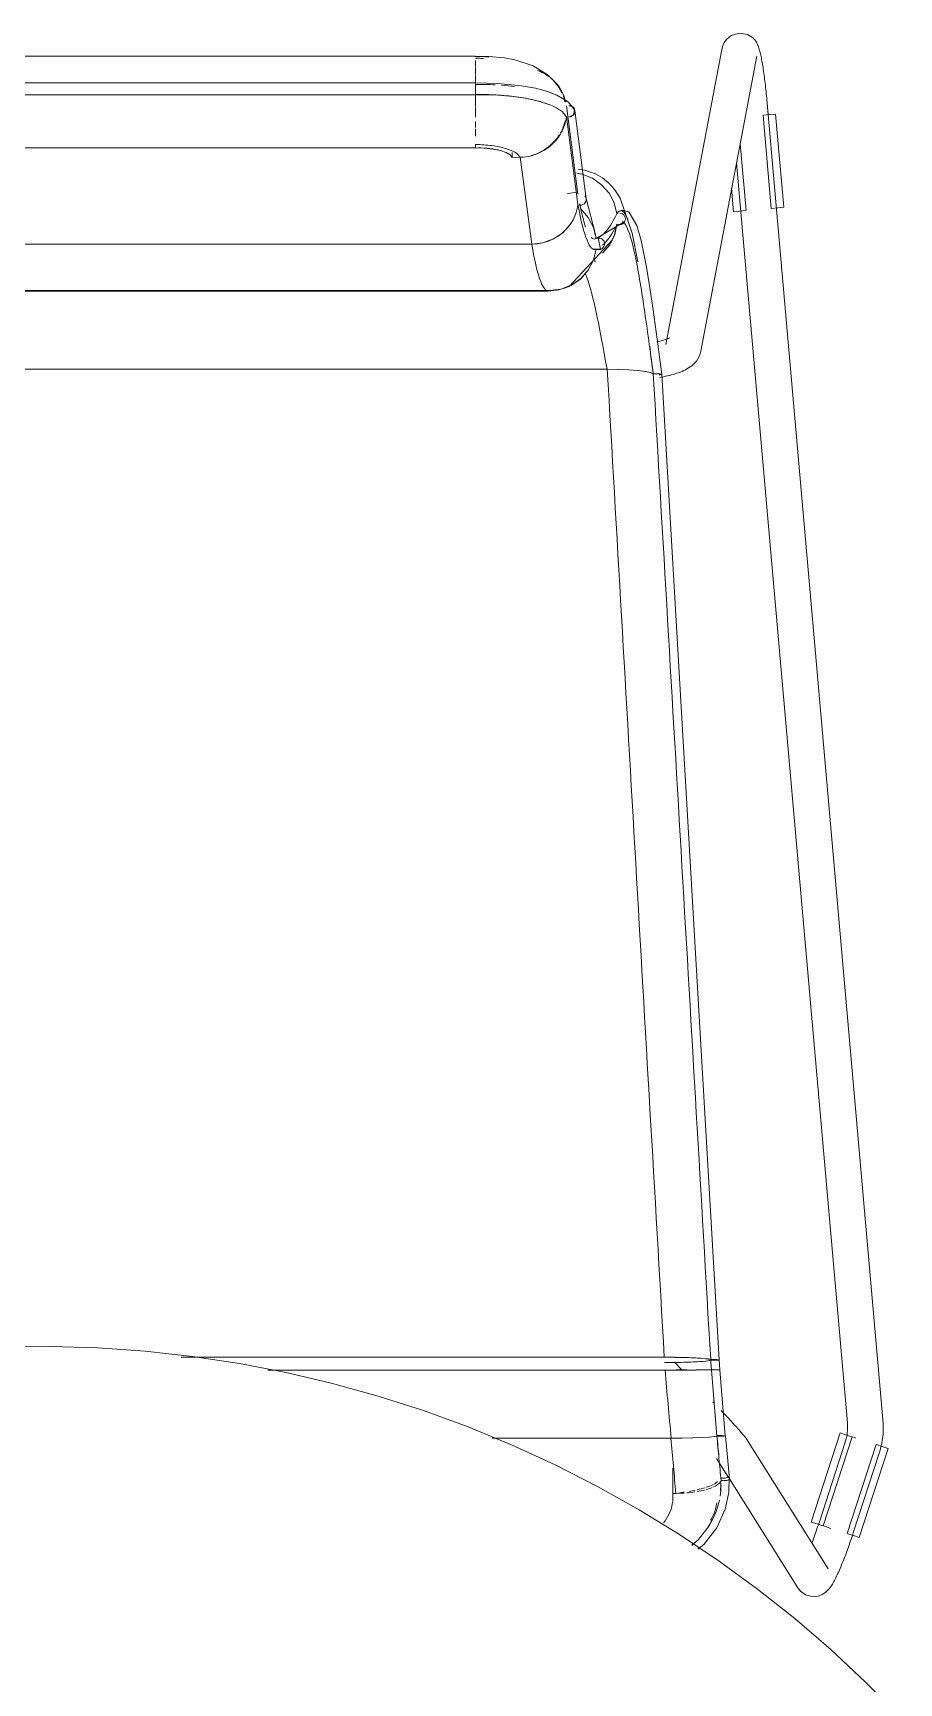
# Model space of a CAD drawing. Header units: millimetres. Extents: x 155927 to 295199, y -4084 to 97293.
# Drawn here: x 169695 to 169986, y 12593 to 13148 of the extents above; entities that cross this region are included whole.
import ezdxf

# ---------------------------------------------------------------- set-up
doc = ezdxf.new("R2010")
doc.units = ezdxf.units.MM
doc.header["$MEASUREMENT"] = 0
doc.layers.add('I-FURN', color=8, linetype='CONTINUOUS', lineweight=9)

msp = doc.modelspace()

# ---------------------------------------------------------------- linework, layer by layer
at = {"layer": 'I-FURN'}
for p, q in [((169929.6, 13147.49), (169928.02, 13146.17)), ((169929.6, 13147.49), (169932.35, 13148.32)), ((169932.35, 13148.32), (169935.11, 13147.84)), ((169935.11, 13147.84), (169936.76, 13146.8)), ((169926.46, 13142.73), (169907.64, 13043.44)), ((169926.55, 13143.15), (169926.46, 13142.73)), ((169926.68, 13143.66), (169926.55, 13143.15)), ((169926.9, 13144.29), (169926.68, 13143.66)), ((169927.27, 13145.09), (169926.9, 13144.29)), ((169928.02, 13146.17), (169927.27, 13145.09)), ((169936.76, 13146.8), (169937.62, 13145.89)), ((169937.62, 13145.89), (169938.1, 13145.19)), ((169938.1, 13145.19), (169938.4, 13144.63)), ((169938.4, 13144.63), (169938.61, 13144.15)), ((169938.61, 13144.15), (169938.78, 13143.73)), ((169938.78, 13143.73), (169938.93, 13143.32)), ((169938.93, 13143.32), (169939.05, 13142.93)), ((169939.05, 13142.93), (169939.17, 13142.53)), ((169939.17, 13142.53), (169939.27, 13142.13)), ((169939.27, 13142.13), (169939.38, 13141.71)), ((169843.55, 13140.55), (169548.7, 13140.55)), ((169843.55, 13140.38), (169843.55, 13140.55)), ((169848.07, 13140.46), (169843.55, 13140.55)), ((169843.55, 13140.53), (169843.55, 13140.25)), ((169843.55, 13139.05), (169843.55, 13137.3)), ((169843.55, 13137.03), (169843.55, 13134.45)), ((169853.28, 13139.95), (169848.07, 13140.46)), ((169856.78, 13139.29), (169853.28, 13139.95)), ((169862.93, 13137.27), (169856.78, 13139.29)), ((169867.64, 13134.4), (169862.93, 13137.27)), ((169919.44, 13041.21), (169938.25, 13140.5)), ((169939.38, 13141.71), (169939.48, 13141.29)), ((169939.48, 13141.29), (169939.58, 13140.84)), ((169939.58, 13140.84), (169939.67, 13140.39)), ((169939.67, 13140.39), (169939.77, 13139.91)), ((169939.77, 13139.91), (169939.86, 13139.41)), ((169939.86, 13139.41), (169939.96, 13138.9)), ((169939.96, 13138.9), (169940.05, 13138.36)), ((169940.05, 13138.36), (169940.14, 13137.81)), ((169940.14, 13137.81), (169940.24, 13137.24)), ((169940.24, 13137.24), (169940.33, 13136.66)), ((169940.33, 13136.66), (169940.42, 13136.06)), ((169843.55, 13131.51), (169548.7, 13131.51)), ((169843.55, 13131.27), (169843.55, 13134.29)), ((169843.55, 13134.28), (169843.55, 13131.26)), ((169843.55, 13131.51), (169843.55, 13127.66)), ((169851.11, 13131.36), (169843.55, 13131.51)), ((169843.55, 13131.44), (169843.55, 13131.51)), ((169843.55, 13131.24), (169843.55, 13131.44)), ((169843.55, 13130.94), (169843.55, 13131.24)), ((169843.55, 13130.55), (169843.55, 13130.94)), ((169859, 13130.56), (169851.11, 13131.36)), ((169869.62, 13132.57), (169867.64, 13134.4)), ((169871.29, 13130.5), (169869.62, 13132.57)), ((169940.42, 13136.06), (169940.51, 13135.44)), ((169940.51, 13135.44), (169940.6, 13134.8)), ((169940.6, 13134.8), (169940.69, 13134.15)), ((169940.69, 13134.15), (169940.78, 13133.49)), ((169940.78, 13133.49), (169940.86, 13132.81)), ((169940.86, 13132.81), (169940.95, 13132.13)), ((169940.95, 13132.13), (169941.03, 13131.43)), ((169941.03, 13131.43), (169941.12, 13130.72)), ((169548.7, 13127.55), (169843.55, 13127.55)), ((169843.55, 13130.09), (169843.55, 13130.55)), ((169843.55, 13129.6), (169843.55, 13130.09)), ((169843.55, 13129.1), (169843.55, 13129.6)), ((169843.55, 13128.63), (169843.55, 13129.1)), ((169843.55, 13128.21), (169843.55, 13128.63)), ((169843.55, 13127.88), (169843.55, 13128.21)), ((169843.55, 13127.66), (169843.55, 13127.88)), ((169843.55, 13123.76), (169843.55, 13127.58)), ((169843.55, 13127.58), (169843.55, 13123.76)), ((169849.78, 13127.47), (169843.55, 13127.55)), ((169856.34, 13126.94), (169849.78, 13127.47)), ((169860.35, 13126.34), (169856.34, 13126.94)), ((169863.72, 13129.69), (169859, 13130.56)), ((169864.79, 13125.38), (169860.35, 13126.34)), ((169867.76, 13128.61), (169863.72, 13129.69)), ((169868.22, 13124.28), (169864.79, 13125.38)), ((169870.93, 13127.42), (169867.76, 13128.61)), ((169874.76, 13125.12), (169870.93, 13127.42)), ((169872.62, 13128.23), (169871.29, 13130.5)), ((169941.12, 13130.72), (169941.2, 13130)), ((169941.2, 13130), (169941.28, 13129.27)), ((169941.28, 13129.27), (169941.35, 13128.54)), ((169941.35, 13128.54), (169941.43, 13127.8)), ((169941.43, 13127.8), (169941.5, 13127.06)), ((169941.5, 13127.06), (169941.58, 13126.31)), ((169941.58, 13126.31), (169941.65, 13125.56)), ((169941.65, 13125.56), (169941.72, 13124.81)), ((169843.55, 13123.57), (169843.55, 13120.01)), ((169874.17, 13123.8), (169878.01, 13094.1)), ((169878.03, 13090.55), (169874.19, 13120.26)), ((169874.94, 13117.83), (169874.62, 13120.27)), ((169876.65, 13122.74), (169874.76, 13125.12)), ((169877.01, 13122.24), (169880.86, 13092.46)), ((169940.31, 13120.67), (169943.07, 13089.26)), ((169940.44, 13120.68), (169942.5, 13120.86)), ((169941.72, 13124.81), (169941.73, 13124.65)), ((169980.68, 12681.33), (169941.73, 13124.65)), ((169942.5, 13120.86), (169944.54, 13121.04)), ((169944.54, 13121.04), (169947.3, 13089.63)), ((169843.55, 13118.38), (169843.55, 13116.54)), ((169843.55, 13113.87), (169843.55, 13116.06)), ((169843.55, 13109.7), (169548.7, 13109.7)), ((169548.7, 13109.65), (169843.55, 13109.65)), ((169843.55, 13113.91), (169843.55, 13113.56)), ((169843.55, 13109.65), (169846.59, 13109.54)), ((169846.59, 13109.54), (169849.44, 13109.22)), ((169849.44, 13109.22), (169851.93, 13108.71)), ((169851.93, 13108.71), (169853.92, 13108.04)), ((169934.62, 13088.52), (169932.65, 13111)), ((169853.92, 13108.04), (169855.27, 13107.25)), ((169855.27, 13107.25), (169855.91, 13106.39)), ((169855.91, 13106.39), (169855.91, 13108.05)), ((169855.91, 13106.39), (169858.62, 13106.46)), ((169858.62, 13106.46), (169862.48, 13077.18)), ((169931.44, 13104.63), (169968.72, 12680.28)), ((169877.66, 13101.16), (169879.4, 13100.79)), ((169879.41, 13100.8), (169877.67, 13101.17)), ((169880.4, 13102.13), (169878.13, 13102.43)), ((169882.92, 13099.4), (169879.41, 13100.8)), ((169884, 13100.84), (169880.4, 13102.13)), ((169886, 13097.22), (169882.92, 13099.4)), ((169886.27, 13099.5), (169884, 13100.84)), ((169888.44, 13097.72), (169886.27, 13099.5)), ((169890.43, 13095.48), (169888.44, 13097.72)), ((169877.89, 13094.88), (169874.4, 13094.19)), ((169880.62, 13093.14), (169880.33, 13093.52)), ((169880.81, 13092.7), (169880.62, 13093.14)), ((169880.87, 13092.23), (169880.81, 13092.7)), ((169880.81, 13091.76), (169880.87, 13092.23)), ((169880.85, 13092.54), (169883.81, 13080.93)), ((169888.49, 13094.4), (169886, 13097.22)), ((169890.23, 13091.08), (169888.49, 13094.4)), ((169892.24, 13092.65), (169890.43, 13095.48)), ((169896.23, 13080.94), (169892.24, 13092.65)), ((169929.7, 13096.04), (169930.39, 13088.15)), ((169878.5, 13090.4), (169879, 13090.36)), ((169879, 13090.36), (169879.49, 13090.44)), ((169881.52, 13086.19), (169879.02, 13089.06)), ((169879.49, 13090.44), (169879.94, 13090.63)), ((169879.94, 13090.63), (169880.32, 13090.93)), ((169880.32, 13090.93), (169880.62, 13091.32)), ((169880.62, 13091.32), (169880.81, 13091.76)), ((169891.13, 13087.45), (169890.23, 13091.08)), ((169891.13, 13087.45), (169891.6, 13087.61)), ((169891.6, 13087.61), (169891.13, 13087.45)), ((169892.95, 13088.66), (169892.04, 13088.37)), ((169892.59, 13087.58), (169892.1, 13087.66)), ((169892.1, 13087.65), (169892.59, 13087.58)), ((169892.59, 13087.58), (169893.05, 13087.38)), ((169893.05, 13087.39), (169892.59, 13087.58)), ((169895.14, 13088.13), (169892.95, 13088.66)), ((169893.44, 13087.08), (169893.05, 13087.39)), ((169893.05, 13087.38), (169893.43, 13087.08)), ((169893.43, 13087.08), (169893.73, 13086.68)), ((169893.74, 13086.68), (169893.44, 13087.08)), ((169893.73, 13086.68), (169893.93, 13086.23)), ((169893.93, 13086.23), (169893.74, 13086.68)), ((169897.91, 13083.5), (169895.14, 13088.13)), ((169932.44, 13088.33), (169930.39, 13088.15)), ((169934.5, 13088.51), (169932.44, 13088.33)), ((169945.26, 13089.45), (169943.2, 13089.27)), ((169947.3, 13089.63), (169945.26, 13089.45)), ((169869.8, 13078.97), (169872.91, 13081.05)), ((169872.91, 13081.05), (169875.4, 13083.79)), ((169883.28, 13082.79), (169881.52, 13086.19)), ((169884.17, 13079.08), (169883.28, 13082.79)), ((169883.81, 13080.93), (169884.14, 13079.06)), ((169893.81, 13084.89), (169884.42, 13079.18)), ((169891.18, 13083.96), (169890.39, 13080.35)), ((169890.4, 13080.35), (169891.18, 13083.96)), ((169891.65, 13083.81), (169891.18, 13083.96)), ((169891.18, 13083.96), (169891.65, 13083.81)), ((169892.15, 13083.78), (169891.65, 13083.81)), ((169891.65, 13083.81), (169892.15, 13083.78)), ((169892.64, 13083.87), (169892.15, 13083.78)), ((169892.15, 13083.78), (169892.65, 13083.87)), ((169893.09, 13084.08), (169892.64, 13083.87)), ((169892.65, 13083.87), (169893.1, 13084.08)), ((169893.47, 13084.4), (169893.09, 13084.08)), ((169893.1, 13084.08), (169893.48, 13084.39)), ((169893.76, 13084.8), (169893.47, 13084.4)), ((169893.48, 13084.39), (169893.76, 13084.8)), ((169893.94, 13085.26), (169893.76, 13084.8)), ((169893.76, 13084.8), (169893.95, 13085.26)), ((169893.93, 13086.23), (169894, 13085.74)), ((169894.01, 13085.74), (169893.93, 13086.23)), ((169894, 13085.74), (169893.94, 13085.26)), ((169893.95, 13085.26), (169894.01, 13085.74)), ((169898.14, 13071.27), (169896.23, 13080.94)), ((169899.31, 13078.5), (169897.91, 13083.5)), ((169862.48, 13077.18), (169529.77, 13077.18)), ((169529.77, 13077.18), (169862.48, 13077.18)), ((169862.48, 13077.18), (169866.25, 13077.66)), ((169866.25, 13077.66), (169869.8, 13078.97)), ((169889.7, 13078.7), (169875.1, 13063)), ((169885.98, 13075.6), (169883.1, 13075.55)), ((169883.28, 13071.86), (169884.17, 13075.57)), ((169884.17, 13079.08), (169884.64, 13079.24)), ((169884.64, 13079.24), (169884.17, 13079.08)), ((169884.64, 13075.41), (169884.17, 13075.57)), ((169884.17, 13075.57), (169884.64, 13075.41)), ((169884.64, 13079.24), (169885.14, 13079.28)), ((169885.14, 13079.28), (169884.64, 13079.24)), ((169885.14, 13075.37), (169884.64, 13075.41)), ((169884.64, 13075.41), (169885.14, 13075.37)), ((169885.68, 13075.47), (169884.85, 13079.36)), ((169885.14, 13079.28), (169885.63, 13079.19)), ((169885.63, 13079.2), (169885.14, 13079.28)), ((169885.63, 13075.46), (169885.14, 13075.37)), ((169885.14, 13075.37), (169885.63, 13075.45)), ((169886.08, 13078.99), (169885.63, 13079.2)), ((169885.63, 13079.19), (169886.08, 13078.99)), ((169886.08, 13075.66), (169885.63, 13075.46)), ((169885.63, 13075.45), (169886.08, 13075.66)), ((169886.08, 13078.99), (169886.46, 13078.68)), ((169886.46, 13078.68), (169886.08, 13078.99)), ((169886.46, 13075.97), (169886.08, 13075.66)), ((169886.08, 13075.66), (169886.46, 13075.97)), ((169888.75, 13077.02), (169886.35, 13074.19)), ((169886.35, 13074.19), (169888.76, 13077.02)), ((169886.46, 13078.68), (169886.75, 13078.28)), ((169886.76, 13078.28), (169886.46, 13078.68)), ((169886.75, 13076.37), (169886.46, 13075.97)), ((169886.46, 13075.97), (169886.76, 13076.37)), ((169886.75, 13078.28), (169886.94, 13077.81)), ((169886.94, 13076.83), (169886.75, 13076.37)), ((169886.95, 13077.82), (169886.76, 13078.28)), ((169886.76, 13076.37), (169886.95, 13076.83)), ((169886.94, 13077.81), (169887.01, 13077.32)), ((169887.01, 13077.32), (169886.94, 13076.83)), ((169887.01, 13077.32), (169886.95, 13077.82)), ((169886.95, 13076.83), (169887.01, 13077.32)), ((169890.39, 13080.35), (169888.75, 13077.02)), ((169888.76, 13077.02), (169890.4, 13080.35)), ((169901.12, 13069.48), (169899.31, 13078.5)), ((169883.27, 13071.86), (169881.52, 13068.47)), ((169881.52, 13068.46), (169883.28, 13071.86)), ((169879.01, 13065.6), (169875.88, 13063.42)), ((169875.88, 13063.42), (169879.02, 13065.59)), ((169881.52, 13068.47), (169879.01, 13065.6)), ((169879.02, 13065.59), (169881.52, 13068.46)), ((169902.15, 13063.16), (169901.12, 13069.48)), ((169868.52, 13061.58), (169523.73, 13061.58)), ((169523.73, 13061.58), (169868.52, 13061.58)), ((169524.27, 13061.43), (169829.07, 13061.43)), ((169829.07, 13061.43), (169867.98, 13061.43)), ((169871.73, 13061.87), (169867.98, 13061.43)), ((169872.31, 13062.06), (169868.52, 13061.58)), ((169868.52, 13061.58), (169872.31, 13062.05)), ((169876.19, 13063.6), (169871.73, 13061.87)), ((169875.88, 13063.42), (169872.31, 13062.06)), ((169872.31, 13062.05), (169875.88, 13063.42)), ((169875.1, 13063), (169873.17, 13062.29)), ((169903.33, 13055.15), (169902.15, 13063.16)), ((169904.69, 13045.22), (169903.33, 13055.15)), ((169905.1, 13044.47), (169904.6, 13044.37)), ((169906.24, 13033.36), (169904.69, 13045.22)), ((169905.57, 13044.57), (169905.1, 13044.47)), ((169906.01, 13044.67), (169905.57, 13044.57)), ((169906.43, 13044.78), (169906.01, 13044.67)), ((169906.83, 13044.89), (169906.43, 13044.78)), ((169907.19, 13044.99), (169906.83, 13044.89)), ((169907.53, 13045.1), (169907.19, 13044.99)), ((169907.83, 13045.21), (169907.53, 13045.1)), ((169908.1, 13045.31), (169907.83, 13045.21)), ((169908.33, 13045.4), (169908.1, 13045.31)), ((169908.53, 13045.49), (169908.33, 13045.4)), ((169908.68, 13045.57), (169908.53, 13045.49)), ((169908.77, 13045.61), (169908.68, 13045.57)), ((169908.84, 13045.66), (169908.77, 13045.61)), ((169908.86, 13045.67), (169908.84, 13045.66)), ((169916.33, 13036.28), (169915.8, 13035.88)), ((169916.86, 13036.73), (169916.33, 13036.28)), ((169917.38, 13037.25), (169916.86, 13036.73)), ((169917.89, 13037.85), (169917.38, 13037.25)), ((169918.38, 13038.54), (169917.89, 13037.85)), ((169918.81, 13039.33), (169918.38, 13038.54)), ((169919.18, 13040.22), (169918.81, 13039.33)), ((169919.44, 13041.21), (169919.18, 13040.22)), ((169887.83, 13035.08), (169504.43, 13035.08)), ((169504.43, 13035.08), (169887.83, 13035.08)), ((169891.6, 13035.02), (169887.83, 13035.08)), ((169887.91, 13035.08), (169891.6, 13035.02)), ((169895.13, 13034.87), (169891.6, 13035.02)), ((169891.66, 13035.02), (169895.13, 13034.87)), ((169898.23, 13034.63), (169895.13, 13034.87)), ((169895.18, 13034.86), (169898.24, 13034.63)), ((169900.73, 13034.32), (169898.23, 13034.63)), ((169898.27, 13034.63), (169900.73, 13034.32)), ((169902.47, 13033.95), (169900.73, 13034.32)), ((169900.74, 13034.31), (169902.47, 13033.95)), ((169902.47, 13033.95), (169903.38, 13033.55)), ((169903.38, 13033.55), (169902.47, 13033.95)), ((169903.85, 13033.57), (169903.38, 13033.55)), ((169903.38, 13033.55), (169903.85, 13033.57)), ((169904.34, 13033.57), (169903.85, 13033.57)), ((169903.85, 13033.57), (169904.35, 13033.57)), ((169904.84, 13033.56), (169904.34, 13033.57)), ((169904.35, 13033.57), (169904.84, 13033.56)), ((169905.29, 13033.54), (169904.84, 13033.56)), ((169904.84, 13033.56), (169905.3, 13033.54)), ((169905.68, 13033.51), (169905.29, 13033.54)), ((169905.3, 13033.54), (169905.68, 13033.51)), ((169905.33, 13033.18), (169905.7, 13033.21)), ((169905.71, 13033.21), (169905.33, 13033.18)), ((169906.14, 13032.45), (169905.43, 13032.34)), ((169905.98, 13033.46), (169905.68, 13033.51)), ((169905.68, 13033.51), (169905.98, 13033.46)), ((169905.7, 13033.21), (169905.99, 13033.26)), ((169906, 13033.26), (169905.71, 13033.21)), ((169906.83, 13032.58), (169906.14, 13032.45)), ((169906.18, 13033.31), (169906.24, 13033.36)), ((169906.24, 13033.36), (169906.18, 13033.31)), ((169906.24, 13033.36), (169925.53, 12701.45)), ((169907.51, 13032.71), (169906.83, 13032.58)), ((169908.18, 13032.86), (169907.51, 13032.71)), ((169908.84, 13033.01), (169908.18, 13032.86)), ((169909.48, 13033.17), (169908.84, 13033.01)), ((169910.11, 13033.34), (169909.48, 13033.17)), ((169910.73, 13033.53), (169910.11, 13033.34)), ((169911.33, 13033.72), (169910.73, 13033.53)), ((169911.92, 13033.93), (169911.33, 13033.72)), ((169912.5, 13034.15), (169911.92, 13033.93)), ((169913.08, 13034.38), (169912.5, 13034.15)), ((169913.64, 13034.63), (169913.08, 13034.38)), ((169914.19, 13034.9), (169913.64, 13034.63)), ((169914.72, 13035.19), (169914.19, 13034.9)), ((169915.26, 13035.52), (169914.72, 13035.19)), ((169915.8, 13035.88), (169915.26, 13035.52)), ((169700.45, 12706.02), (169684.45, 12705.87)), ((169716.44, 12705.53), (169700.45, 12706.02)), ((169732.4, 12704.39), (169716.44, 12705.53)), ((169748.3, 12702.62), (169732.4, 12704.39)), ((169907.08, 12702.35), (169744.48, 12702.35)), ((169744.48, 12702.35), (169907.08, 12702.35)), ((169764.11, 12700.22), (169748.3, 12702.62)), ((169779.82, 12697.19), (169764.11, 12700.22)), ((169907.34, 12698.03), (169773.71, 12698.03)), ((169773.71, 12698.03), (169907.34, 12698.03)), ((169910.86, 12702.32), (169907.08, 12702.35)), ((169907.19, 12700.56), (169910.87, 12700.59)), ((169911.13, 12698.03), (169907.34, 12698.03)), ((169907.34, 12698.03), (169911.13, 12698.03)), ((169913.14, 12698.03), (169910.57, 12700.7)), ((169914.43, 12702.24), (169910.86, 12702.32)), ((169910.87, 12700.59), (169914.42, 12700.66)), ((169911.13, 12698.15), (169914.69, 12698.15)), ((169914.69, 12698.15), (169911.13, 12698.15)), ((169914.7, 12698.04), (169911.13, 12698.03)), ((169911.13, 12698.03), (169914.7, 12698.04)), ((169914.42, 12700.66), (169917.54, 12700.79)), ((169917.56, 12702.12), (169914.43, 12702.24)), ((169917.83, 12698.05), (169914.7, 12698.04)), ((169914.7, 12698.04), (169917.83, 12698.05)), ((169917.54, 12700.79), (169920.04, 12700.95)), ((169920.06, 12701.95), (169917.56, 12702.12)), ((169917.81, 12698.14), (169920.31, 12698.13)), ((169920.32, 12698.13), (169917.82, 12698.14)), ((169920.33, 12698.06), (169917.83, 12698.05)), ((169917.83, 12698.05), (169920.33, 12698.06)), ((169920.04, 12700.95), (169921.79, 12701.14)), ((169921.81, 12701.76), (169920.06, 12701.95)), ((169920.31, 12698.13), (169922.06, 12698.11)), ((169922.07, 12698.11), (169920.32, 12698.13)), ((169920.33, 12698.06), (169922.08, 12698.07)), ((169922.08, 12698.07), (169920.34, 12698.06)), ((169921.79, 12701.14), (169922.69, 12701.35)), ((169922.7, 12701.55), (169921.81, 12701.76)), ((169922.97, 12698.09), (169922.08, 12698.07)), ((169922.08, 12698.07), (169922.97, 12698.09)), ((169922.69, 12701.35), (169923.16, 12701.34)), ((169923.17, 12701.56), (169922.7, 12701.55)), ((169922.96, 12698.1), (169923.43, 12698.1)), ((169923.43, 12698.1), (169922.96, 12698.1)), ((169923.44, 12698.08), (169922.97, 12698.09)), ((169922.97, 12698.09), (169923.44, 12698.08)), ((169923.16, 12701.34), (169923.66, 12701.34)), ((169923.66, 12701.56), (169923.17, 12701.56)), ((169923.43, 12698.1), (169923.93, 12698.1)), ((169923.93, 12698.1), (169923.43, 12698.1)), ((169923.93, 12698.08), (169923.44, 12698.08)), ((169923.44, 12698.08), (169923.94, 12698.08)), ((169924.15, 12701.56), (169923.66, 12701.56)), ((169923.66, 12701.34), (169924.15, 12701.35)), ((169923.93, 12698.1), (169924.42, 12698.1)), ((169924.42, 12698.1), (169923.93, 12698.1)), ((169924.42, 12698.09), (169923.93, 12698.08)), ((169923.94, 12698.08), (169924.43, 12698.09)), ((169924.6, 12701.55), (169924.15, 12701.56)), ((169924.15, 12701.35), (169924.6, 12701.36)), ((169924.42, 12698.1), (169924.87, 12698.1)), ((169924.87, 12698.1), (169924.42, 12698.1)), ((169924.88, 12698.09), (169924.42, 12698.09)), ((169924.43, 12698.09), (169924.88, 12698.09)), ((169924.99, 12701.53), (169924.6, 12701.55)), ((169924.6, 12701.36), (169924.98, 12701.37)), ((169924.87, 12698.1), (169925.25, 12698.1)), ((169925.26, 12698.1), (169924.87, 12698.1)), ((169925.26, 12698.09), (169924.88, 12698.09)), ((169924.88, 12698.09), (169925.26, 12698.09)), ((169924.98, 12701.37), (169925.27, 12701.4)), ((169925.28, 12701.51), (169924.99, 12701.53)), ((169925.25, 12698.1), (169925.55, 12698.1)), ((169925.55, 12698.1), (169925.26, 12698.1)), ((169925.55, 12698.09), (169925.26, 12698.09)), ((169925.26, 12698.09), (169925.55, 12698.09)), ((169925.27, 12701.4), (169925.46, 12701.42)), ((169925.47, 12701.48), (169925.28, 12701.51)), ((169925.46, 12701.42), (169925.53, 12701.45)), ((169925.53, 12701.45), (169925.47, 12701.48)), ((169925.8, 12698.09), (169925.54, 12701.45)), ((169925.55, 12698.1), (169925.74, 12698.09)), ((169925.74, 12698.09), (169925.55, 12698.1)), ((169925.74, 12698.09), (169925.55, 12698.09)), ((169925.55, 12698.09), (169925.74, 12698.09)), ((169925.74, 12698.09), (169925.8, 12698.09)), ((169925.8, 12698.09), (169925.74, 12698.09)), ((169925.74, 12698.09), (169925.81, 12698.09)), ((169925.81, 12698.09), (169925.74, 12698.09)), ((169925.81, 12698.09), (169927.63, 12675.89)), ((169795.4, 12693.53), (169779.82, 12697.19)), ((169810.81, 12689.25), (169795.4, 12693.53)), ((169826.05, 12684.36), (169810.81, 12689.25)), ((169923.9, 12686.85), (169923.42, 12687.35)), ((169841.07, 12678.86), (169826.05, 12684.36)), ((169926.72, 12683.88), (169926.26, 12684.36)), ((169927.16, 12683.4), (169926.72, 12683.88)), ((169927.61, 12682.93), (169927.16, 12683.4)), ((169928.04, 12682.47), (169927.61, 12682.93)), ((169928.46, 12682.02), (169928.04, 12682.47)), ((169928.87, 12681.57), (169928.46, 12682.02)), ((169929.28, 12681.14), (169928.87, 12681.57)), ((169929.67, 12680.71), (169929.28, 12681.14)), ((169930.05, 12680.3), (169929.67, 12680.71)), ((169980.68, 12681.28), (169980.68, 12681.33)), ((169980.76, 12680.14), (169980.68, 12681.28)), ((169855.86, 12672.76), (169841.07, 12678.86)), ((169909.29, 12675.06), (169913.05, 12675.09)), ((169913.05, 12675.09), (169909.41, 12675.06)), ((169916.58, 12675.16), (169913.14, 12675.09)), ((169913.15, 12675.09), (169916.58, 12675.16)), ((169916.58, 12675.16), (169919.68, 12675.28)), ((169919.68, 12675.28), (169916.65, 12675.16)), ((169919.68, 12675.28), (169922.16, 12675.43)), ((169922.16, 12675.43), (169919.72, 12675.28)), ((169922.16, 12675.43), (169923.89, 12675.61)), ((169923.89, 12675.61), (169922.18, 12675.43)), ((169923.89, 12675.61), (169924.79, 12675.8)), ((169924.78, 12675.8), (169923.9, 12675.61)), ((169925.25, 12675.79), (169924.78, 12675.8)), ((169924.79, 12675.8), (169925.26, 12675.79)), ((169925.27, 12675.99), (169924.8, 12675.98)), ((169924.8, 12675.98), (169925.27, 12675.99)), ((169925.75, 12675.79), (169925.25, 12675.79)), ((169925.26, 12675.79), (169925.75, 12675.79)), ((169925.77, 12675.99), (169925.27, 12675.99)), ((169925.27, 12675.99), (169925.76, 12675.99)), ((169925.75, 12675.79), (169926.24, 12675.79)), ((169926.24, 12675.79), (169925.75, 12675.79)), ((169925.76, 12675.99), (169926.25, 12675.99)), ((169926.26, 12675.99), (169925.77, 12675.99)), ((169926.24, 12675.79), (169926.7, 12675.8)), ((169926.69, 12675.8), (169926.24, 12675.79)), ((169926.25, 12675.99), (169926.71, 12675.98)), ((169926.71, 12675.98), (169926.26, 12675.99)), ((169927.08, 12675.82), (169926.69, 12675.8)), ((169926.7, 12675.8), (169927.08, 12675.82)), ((169927.08, 12675.82), (169927.38, 12675.84)), ((169927.37, 12675.84), (169927.08, 12675.82)), ((169927.38, 12675.94), (169927.09, 12675.96)), ((169927.09, 12675.96), (169927.38, 12675.94)), ((169927.57, 12675.92), (169927.38, 12675.94)), ((169927.38, 12675.94), (169927.57, 12675.92)), ((169927.38, 12675.84), (169927.57, 12675.87)), ((169927.63, 12675.89), (169927.56, 12675.87)), ((169927.64, 12675.89), (169927.57, 12675.92)), ((169927.57, 12675.92), (169927.63, 12675.89)), ((169927.57, 12675.87), (169927.64, 12675.89)), ((169927.64, 12675.89), (169929.06, 12661.4)), ((169930.42, 12679.9), (169930.05, 12680.3)), ((169930.77, 12679.51), (169930.42, 12679.9)), ((169931.12, 12679.13), (169930.77, 12679.51)), ((169931.45, 12678.76), (169931.12, 12679.13)), ((169931.76, 12678.41), (169931.45, 12678.76)), ((169932.06, 12678.08), (169931.76, 12678.41)), ((169932.35, 12677.75), (169932.06, 12678.08)), ((169932.62, 12677.44), (169932.35, 12677.75)), ((169932.88, 12677.15), (169932.62, 12677.44)), ((169933.12, 12676.87), (169932.88, 12677.15)), ((169933.35, 12676.6), (169933.12, 12676.87)), ((169933.57, 12676.35), (169933.35, 12676.6)), ((169933.77, 12676.11), (169933.57, 12676.35)), ((169933.96, 12675.88), (169933.77, 12676.11)), ((169934.14, 12675.66), (169933.96, 12675.88)), ((169934.31, 12675.44), (169934.14, 12675.66)), ((169934.49, 12675.21), (169934.31, 12675.44)), ((169934.67, 12674.95), (169934.49, 12675.21)), ((169966.24, 12676.86), (169956.55, 12646.85)), ((169960.59, 12645.55), (169970.28, 12675.56)), ((169966.24, 12676.86), (169968.19, 12676.23)), ((169968.19, 12676.23), (169970.16, 12675.59)), ((169968.48, 12675.66), (169968.34, 12675.02)), ((169968.6, 12676.32), (169968.48, 12675.66)), ((169968.68, 12676.97), (169968.6, 12676.32)), ((169968.74, 12677.63), (169968.68, 12676.97)), ((169968.72, 12680.28), (169968.77, 12679.62)), ((169968.78, 12678.29), (169968.74, 12677.63)), ((169968.77, 12679.62), (169968.79, 12678.96)), ((169968.79, 12678.96), (169968.78, 12678.29)), ((169970.38, 12675.52), (169971.54, 12675.15)), ((169980.45, 12674.45), (169980.6, 12675.58)), ((169980.6, 12675.58), (169980.71, 12676.72)), ((169980.71, 12676.72), (169980.77, 12677.86)), ((169980.79, 12679), (169980.76, 12680.14)), ((169980.77, 12677.86), (169980.79, 12679)), ((169849.17, 12675.06), (169909.29, 12675.06)), ((169909.29, 12675.06), (169849.17, 12675.06)), ((169870.4, 12666.08), (169855.86, 12672.76)), ((169934.88, 12674.62), (169934.67, 12674.95)), ((169962.19, 12631.04), (169934.88, 12674.62)), ((169967.98, 12673.72), (169959.27, 12646.9)), ((169967.99, 12673.74), (169967.98, 12673.72)), ((169968.18, 12674.38), (169967.99, 12673.74)), ((169968.34, 12675.02), (169968.18, 12674.38)), ((169978.35, 12672.95), (169968.66, 12642.94)), ((169970.68, 12643.19), (169979.39, 12670.01)), ((169982.39, 12671.64), (169972.7, 12641.64)), ((169978.47, 12672.91), (169980.44, 12672.27)), ((169979.39, 12670.01), (169979.72, 12671.1)), ((169979.72, 12671.1), (169980.01, 12672.21)), ((169980.01, 12672.21), (169980.25, 12673.33)), ((169980.25, 12673.33), (169980.45, 12674.45)), ((169980.44, 12672.27), (169982.39, 12671.64)), ((169884.66, 12658.82), (169870.4, 12666.08)), ((169909.99, 12655.27), (169909.99, 12665.02)), ((169924.71, 12668.25), (169928.75, 12661.81)), ((169898.62, 12651), (169884.66, 12658.82)), ((169928.85, 12656.83), (169928.93, 12662.29)), ((169928.99, 12661.43), (169952.02, 12624.67)), ((169910.98, 12656.51), (169909.94, 12656.51)), ((169927.63, 12651.18), (169928.85, 12656.83)), ((169912.25, 12642.63), (169898.62, 12651)), ((169922.16, 12645.58), (169924.07, 12649.27)), ((169924.73, 12644.87), (169927.63, 12651.18)), ((169925.53, 12633.72), (169912.25, 12642.63)), ((169918.66, 12641.01), (169922.16, 12645.58)), ((169920.4, 12639.34), (169924.73, 12644.87)), ((169958.5, 12646.22), (169956.55, 12646.85)), ((169957.29, 12641.18), (169957.53, 12641.83)), ((169957.53, 12641.83), (169957.76, 12642.49)), ((169957.76, 12642.49), (169958, 12643.15)), ((169958, 12643.15), (169958.23, 12643.83)), ((169958.23, 12643.83), (169958.47, 12644.51)), ((169958.47, 12644.51), (169958.7, 12645.19)), ((169960.47, 12645.59), (169958.5, 12646.22)), ((169958.7, 12645.19), (169958.93, 12645.88)), ((169958.93, 12645.88), (169959.16, 12646.57)), ((169959.16, 12646.57), (169959.27, 12646.9)), ((169960.69, 12645.52), (169963.17, 12644.72)), ((169970.75, 12642.27), (169968.78, 12642.9)), ((169970.04, 12641.26), (169970.29, 12642)), ((169970.29, 12642), (169970.53, 12642.74)), ((169970.53, 12642.74), (169970.68, 12643.19)), ((169972.7, 12641.64), (169970.75, 12642.27)), ((169916.32, 12639.04), (169918.66, 12641.01)), ((169918.34, 12637.7), (169920.4, 12639.34)), ((169956.83, 12639.93), (169957.06, 12640.55)), ((169957.06, 12640.55), (169957.29, 12641.18)), ((169968.02, 12635.59), (169968.27, 12636.27)), ((169968.27, 12636.27), (169968.52, 12636.96)), ((169968.52, 12636.96), (169968.78, 12637.65)), ((169968.78, 12637.65), (169969.03, 12638.36)), ((169969.03, 12638.36), (169969.29, 12639.08)), ((169969.29, 12639.08), (169969.54, 12639.8)), ((169969.54, 12639.8), (169969.79, 12640.53)), ((169969.79, 12640.53), (169970.04, 12641.26)), ((169938.45, 12624.28), (169925.53, 12633.72)), ((169965.78, 12630.11), (169966.02, 12630.66)), ((169966.02, 12630.66), (169966.26, 12631.22)), ((169966.26, 12631.22), (169966.51, 12631.8)), ((169966.51, 12631.8), (169966.76, 12632.39)), ((169966.76, 12632.39), (169967, 12633.01)), ((169967, 12633.01), (169967.26, 12633.63)), ((169967.26, 12633.63), (169967.51, 12634.27)), ((169967.51, 12634.27), (169967.76, 12634.92)), ((169967.76, 12634.92), (169968.02, 12635.59)), ((169962.92, 12624.81), (169963.19, 12625.2)), ((169963.19, 12625.2), (169963.45, 12625.59)), ((169963.45, 12625.59), (169963.69, 12625.98)), ((169963.69, 12625.98), (169963.93, 12626.38)), ((169963.93, 12626.38), (169964.16, 12626.79)), ((169964.16, 12626.79), (169964.39, 12627.22)), ((169964.39, 12627.22), (169964.61, 12627.66)), ((169964.61, 12627.66), (169964.84, 12628.11)), ((169964.84, 12628.11), (169965.08, 12628.59)), ((169965.08, 12628.59), (169965.31, 12629.08)), ((169965.31, 12629.08), (169965.54, 12629.59)), ((169965.54, 12629.59), (169965.78, 12630.11)), ((169950.99, 12614.34), (169938.45, 12624.28)), ((169952.91, 12623.55), (169952.02, 12624.67)), ((169952.91, 12623.55), (169954.65, 12622.32)), ((169954.65, 12622.32), (169956.87, 12621.74)), ((169956.87, 12621.74), (169958.85, 12621.91)), ((169958.85, 12621.91), (169960.23, 12622.43)), ((169960.23, 12622.43), (169961.14, 12623)), ((169961.14, 12623), (169961.77, 12623.52)), ((169961.77, 12623.52), (169962.23, 12623.98)), ((169962.23, 12623.98), (169962.6, 12624.41)), ((169962.6, 12624.41), (169962.92, 12624.81)), ((169963.11, 12603.9), (169950.99, 12614.34)), ((169974.81, 12592.98), (169963.11, 12603.9)), ((169986.06, 12581.61), (169974.81, 12592.98))]:
    msp.add_line(p, q, dxfattribs=at)
for centre, major_axis, ratio, start_param, end_param in [((169843.55, 13136.27), (-12.4, 0), 0.287441, 4.492176, 4.712389), ((169843.55, 13124.8), (0, -15.75), 0.000004, 0.290246, 0.472486), ((169878.91, 13092.23), (-1.96, 0), 0.955139, 1.359855, 3.903556), ((169862.35, 13092.25), (-15.78, 0), 0.955139, 2.545839, 2.787386), ((169862.35, 13092.25), (-15.78, 0), 0.955139, 2.787556, 3.029056), ((169862.35, 13092.25), (-15.78, 0), 0.955139, 1.579038, 2.545717)]:
    msp.add_ellipse(centre, major_axis=major_axis, ratio=ratio, start_param=start_param, end_param=end_param, dxfattribs=at)
for points in [[(169843.55, 13140.45), (169845.13, 13140.46), (169846.63, 13140.39), (169848.06, 13140.25)], [(169843.55, 13130.97), (169845.77, 13131.01), (169847.97, 13130.98), (169850.15, 13130.87)], [(169852.36, 13130.73), (169853.84, 13130.62), (169855.29, 13130.48), (169856.7, 13130.3)], [(169873.1, 13127.14), (169873.35, 13126.48), (169873.52, 13125.81), (169873.66, 13125.12)], [(169858.62, 13106.46), (169859.92, 13106.5), (169862.42, 13106.86), (169866.02, 13108.27), (169869.16, 13110.46), (169871.69, 13113.3), (169873.46, 13116.64), (169874.04, 13119.01), (169874.19, 13120.26)], [(169868.39, 13124.22), (169869.85, 13123.64), (169872.32, 13122.38), (169873.63, 13120.97), (169873.98, 13120.25)], [(169873.73, 13118.74), (169873.41, 13117.35), (169872.91, 13115.99), (169872.21, 13114.73)], [(169843.55, 13110.77), (169845.45, 13110.74), (169849.18, 13110.48), (169853.98, 13109.52), (169857.3, 13108.12), (169858.25, 13107.03), (169858.38, 13106.47)], [(169851.93, 13108.76), (169849.87, 13109.3), (169847.16, 13109.59), (169844.39, 13109.68)], [(169878.03, 13090.55), (169879.05, 13085.05), (169881.1, 13076.99), (169883.15, 13075.02), (169884.17, 13075.57)], [(169878.66, 13090.77), (169879.32, 13087.64), (169879.97, 13084.72), (169880.63, 13083)], [(169882.53, 13079.5), (169883.08, 13078.93), (169883.62, 13078.79), (169884.17, 13079.08)], [(169883.61, 13072.51), (169883.67, 13072.05), (169883.72, 13071.58), (169883.78, 13071.11)], [(169867.98, 13061.43), (169868.16, 13061.43), (169868.34, 13061.48), (169868.52, 13061.58)], [(169902.18, 13042.91), (169902.57, 13039.82), (169902.97, 13036.69), (169903.36, 13033.56)], [(169887.91, 13035.08), (169891.1, 12979.72), (169894.3, 12924.3), (169897.49, 12868.84)], [(169922.7, 12701.55), (169919.48, 12756.96), (169913.04, 12867.72), (169906.6, 12978.31), (169903.38, 13033.55)], [(169897.49, 12868.84), (169900.69, 12813.38), (169903.88, 12757.87), (169907.08, 12702.35)], [(169907.34, 12698.03), (169907.69, 12694.2), (169908.03, 12690.36), (169908.37, 12686.54)], [(169922.69, 12701.35), (169922.74, 12700.81), (169922.83, 12699.73), (169922.92, 12698.64), (169922.96, 12698.1)], [(169922.7, 12701.55), (169922.74, 12700.97), (169922.83, 12699.82), (169922.92, 12698.66), (169922.97, 12698.09)], [(169924.78, 12675.8), (169924.48, 12679.51), (169923.87, 12686.93), (169923.27, 12694.37), (169922.97, 12698.09)], [(169908.37, 12686.54), (169908.72, 12682.71), (169909.06, 12678.88), (169909.41, 12675.06)], [(169924.79, 12675.8), (169925.02, 12673.27), (169925.5, 12668.24), (169925.98, 12663.29), (169926.22, 12660.84)], [(169924.82, 12675.8), (169925.04, 12673.49), (169925.27, 12671.17), (169925.5, 12668.9)], [(169909.29, 12675.06), (169909.59, 12671.93), (169910.18, 12665.68), (169910.72, 12659.54), (169910.98, 12656.51)], [(169918.17, 12657.72), (169919.09, 12657.94), (169920.04, 12658.17), (169920.89, 12658.42)], [(169921.21, 12658.57), (169922.02, 12658.84), (169922.83, 12659.12), (169923.39, 12659.42)], [(169923.22, 12658.48), (169922.63, 12658.23), (169921.97, 12657.99), (169921.24, 12657.79)], [(169923.63, 12659.53), (169924.27, 12659.84), (169924.67, 12660.16), (169925, 12660.49)], [(169926.19, 12659.31), (169926.17, 12658.05), (169926.08, 12656.79), (169925.89, 12655.55)], [(169925.99, 12657.33), (169926.1, 12658.22), (169926.12, 12659.12), (169926.12, 12660.02)], [(169909.94, 12656.51), (169909.98, 12656), (169910, 12655.49), (169909.99, 12654.99)], [(169913.77, 12656.61), (169912.86, 12656.55), (169911.93, 12656.52), (169910.98, 12656.51)], [(169912.4, 12656.74), (169912.88, 12656.8), (169913.35, 12656.86), (169913.81, 12656.93)], [(169917.34, 12656.98), (169916.49, 12656.85), (169915.61, 12656.74), (169914.7, 12656.68)], [(169915.51, 12657.19), (169916.19, 12657.31), (169916.85, 12657.44), (169917.51, 12657.58)], [(169920.57, 12657.61), (169919.83, 12657.42), (169919.02, 12657.26), (169918.19, 12657.11)], [(169917.72, 12640.18), (169917.29, 12639.77), (169916.84, 12639.38), (169916.38, 12639)]]:
    msp.add_open_spline(points, degree=3, dxfattribs=at)
for points, knots in [([(169868.26, 13133.68), (169867.53, 13134.21), (169866.28, 13134.92), (169864.95, 13135.55), (169864.43, 13135.75)], [0.5455526, 0.5455526, 0.5455526, 0.5455526, 0.6666667, 0.739481, 0.739481, 0.739481, 0.739481]), ([(169873.95, 13125), (169873.8, 13125.74), (169873.23, 13127.62), (169871.69, 13130.45), (169870.01, 13132.28), (169869.06, 13133.05)], [0.0634811, 0.0634811, 0.0634811, 0.0634811, 0.1666667, 0.3333333, 0.5, 0.5, 0.5, 0.5]), ([(169843.55, 13127.58), (169845.9, 13127.62), (169850.55, 13127.55), (169857.4, 13126.91), (169863.51, 13125.83), (169866.72, 13124.81), (169868.21, 13124.28)], [0.0000052, 0.0000052, 0.0000052, 0.0000052, 0.1666667, 0.3333333, 0.5, 0.6602535, 0.6602535, 0.6602535, 0.6602535]), ([(169874.95, 13123.82), (169875.11, 13123.82), (169875.4, 13123.78), (169875.79, 13123.64), (169876.2, 13123.38), (169876.66, 13122.86), (169876.91, 13122), (169876.68, 13121.21), (169876.28, 13120.67), (169875.9, 13120.36), (169875.59, 13120.22), (169875.44, 13120.17)], [-0.875, -0.875, -0.875, -0.875, -0.8125, -0.765625, -0.71875, -0.625, -0.5, -0.375, -0.3125, -0.25, -0.1875, -0.1875, -0.1875, -0.1875]), ([(169875.04, 13120.08), (169875.18, 13120.08), (169875.41, 13120.11), (169875.7, 13120.19), (169875.97, 13120.3), (169876.28, 13120.5), (169876.6, 13120.81), (169876.84, 13121.17), (169876.97, 13121.53), (169877.02, 13121.84), (169877.02, 13122.12), (169876.99, 13122.38), (169876.92, 13122.63), (169876.8, 13122.88), (169876.61, 13123.18), (169876.29, 13123.49), (169875.89, 13123.7), (169875.53, 13123.8), (169875.27, 13123.84), (169875.11, 13123.85), (169875.04, 13123.85)], [0.1111111, 0.1111111, 0.1111111, 0.1111111, 0.1666667, 0.1944444, 0.2222222, 0.2777778, 0.3333333, 0.3888889, 0.4444444, 0.4791667, 0.5138889, 0.5486111, 0.5833333, 0.6180556, 0.6527778, 0.7222222, 0.7916667, 0.8263889, 0.8611111, 0.8888889, 0.8888889, 0.8888889, 0.8888889]), ([(169871.71, 13113.91), (169871.59, 13113.73), (169870.08, 13111.47), (169866.98, 13108.82), (169863.4, 13107.25), (169862.16, 13107.01)], [-0.6950944, -0.6950944, -0.6950944, -0.6950944, -0.6666667, -0.3333333, -0.1666667, -0.1666667, -0.1666667, -0.1666667]), ([(169884.85, 13079.36), (169885.78, 13079.83), (169887.88, 13081.62), (169889.97, 13085.05), (169891.13, 13087.45)], [0.0974617, 0.0974617, 0.0974617, 0.0974617, 0.5, 1, 1, 1, 1]), ([(169891.13, 13087.45), (169892.15, 13089), (169893.41, 13088.78), (169894.67, 13085.87), (169894.9, 13085.24)], [0, 0, 0, 0, 0.25, 0.3070827, 0.3070827, 0.3070827, 0.3070827]), ([(169886.3, 13076.83), (169886.76, 13077.22), (169888.38, 13078.9), (169890.01, 13081.55), (169891.18, 13083.96)], [0.3036932, 0.3036932, 0.3036932, 0.3036932, 0.5, 1, 1, 1, 1]), ([(169893.01, 13084.84), (169893.42, 13084.65), (169894.84, 13083.05), (169897.28, 13074.75), (169900.33, 13056.31), (169902.36, 13041.1), (169903.38, 13033.55)], [0.1500589, 0.1500589, 0.1500589, 0.1500589, 0.25, 0.5, 0.75, 1, 1, 1, 1]), ([(169862.48, 13077.18), (169863.49, 13071.45), (169865.32, 13063.81), (169867.15, 13061.43), (169867.98, 13061.43)], [0, 0, 0, 0, 0.5, 0.9107153, 0.9107153, 0.9107153, 0.9107153]), ([(169880.53, 13067.35), (169881.01, 13066.2), (169882.47, 13061.96), (169884.91, 13051.25), (169886.85, 13040.47), (169887.83, 13035.08)], [0.375, 0.375, 0.375, 0.375, 0.5, 0.75, 1, 1, 1, 1]), ([(169907.08, 12702.35), (169908.35, 12702.35), (169910.9, 12702.33), (169914.51, 12702.25), (169917.67, 12702.13), (169921.03, 12701.9), (169922.42, 12701.7), (169922.7, 12701.55)], [-1, -1, -1, -1, -0.833333, -0.666667, -0.5, -0.333333, 0, 0, 0, 0]), ([(169922.69, 12701.35), (169922.4, 12701.21), (169921.01, 12701), (169917.66, 12700.78), (169914.5, 12700.66), (169910.94, 12700.58), (169908.43, 12700.56), (169907.19, 12700.56)], [-1, -1, -1, -1, -0.6666667, -0.5, -0.3333333, -0.1666667, -0.003964, -0.003964, -0.003964, -0.003964]), ([(169925.54, 12701.45), (169925.54, 12701.43), (169925.4, 12701.4), (169925, 12701.37), (169924.61, 12701.36), (169924.16, 12701.34), (169923.66, 12701.34), (169923.16, 12701.34), (169922.84, 12701.35), (169922.69, 12701.35)], [-0.5, -0.5, -0.5, -0.5, -0.375, -0.3125, -0.25, -0.1875, -0.125, -0.0625, 0, 0, 0, 0]), ([(169922.7, 12701.55), (169922.92, 12701.56), (169923.41, 12701.57), (169924.05, 12701.56), (169924.51, 12701.55), (169924.92, 12701.53), (169925.37, 12701.5), (169925.54, 12701.47), (169925.54, 12701.45)], [-1, -1, -1, -1, -0.90625, -0.8125, -0.765625, -0.71875, -0.625, -0.501507, -0.501507, -0.501507, -0.501507]), ([(169924.29, 12682.09), (169924.15, 12683.74), (169923.71, 12689.07), (169923.27, 12694.41), (169922.96, 12698.1)], [0.2766114, 0.2766114, 0.2766114, 0.2766114, 0.5, 1, 1, 1, 1]), ([(169926.22, 12660.84), (169926.07, 12660.45), (169925.51, 12659.71), (169924.38, 12659.01), (169923.7, 12658.69)], [0, 0, 0, 0, 0.1666667, 0.3309695, 0.3309695, 0.3309695, 0.3309695]), ([(169926.12, 12661.58), (169926.34, 12661.57), (169926.83, 12661.57), (169927.58, 12661.66), (169928.25, 12661.81), (169928.68, 12661.99), (169928.83, 12662.1), (169928.87, 12662.15)], [-1, -1, -1, -1, -0.90625, -0.8125, -0.71875, -0.625, -0.5625, -0.5625, -0.5625, -0.5625]), ([(169929.01, 12661.25), (169928.99, 12661.23), (169928.95, 12661.18), (169928.84, 12661.11), (169928.65, 12661.01), (169928.33, 12660.9), (169927.93, 12660.83), (169927.57, 12660.8), (169927.2, 12660.78), (169926.75, 12660.78), (169926.4, 12660.82), (169926.22, 12660.84)], [0.5555556, 0.5555556, 0.5555556, 0.5555556, 0.5833333, 0.6180556, 0.6527778, 0.7222222, 0.7916667, 0.8263889, 0.8611111, 0.9305556, 1, 1, 1, 1]), ([(169909.94, 12656.51), (169910.15, 12654.12), (169909.52, 12650.52), (169907.59, 12647.52), (169906.83, 12646.62)], [0, 0, 0, 0, 0.3333333, 0.5, 0.5, 0.5, 0.5]), ([(169925.64, 12654.27), (169925.2, 12652.15), (169924.19, 12649.07), (169922.56, 12646.31), (169921.97, 12645.44)], [0.1763318, 0.1763318, 0.1763318, 0.1763318, 0.3333333, 0.408557, 0.408557, 0.408557, 0.408557]), ([(169922.69, 12647.5), (169923.03, 12648.09), (169924.05, 12649.94), (169924.55, 12651.92), (169924.77, 12653.3)], [0.6175454, 0.6175454, 0.6175454, 0.6175454, 0.6666667, 0.7702374, 0.7702374, 0.7702374, 0.7702374])]:
    msp.add_open_spline(points, degree=3, knots=knots, dxfattribs=at)

doc.saveas('drawing.dxf')
